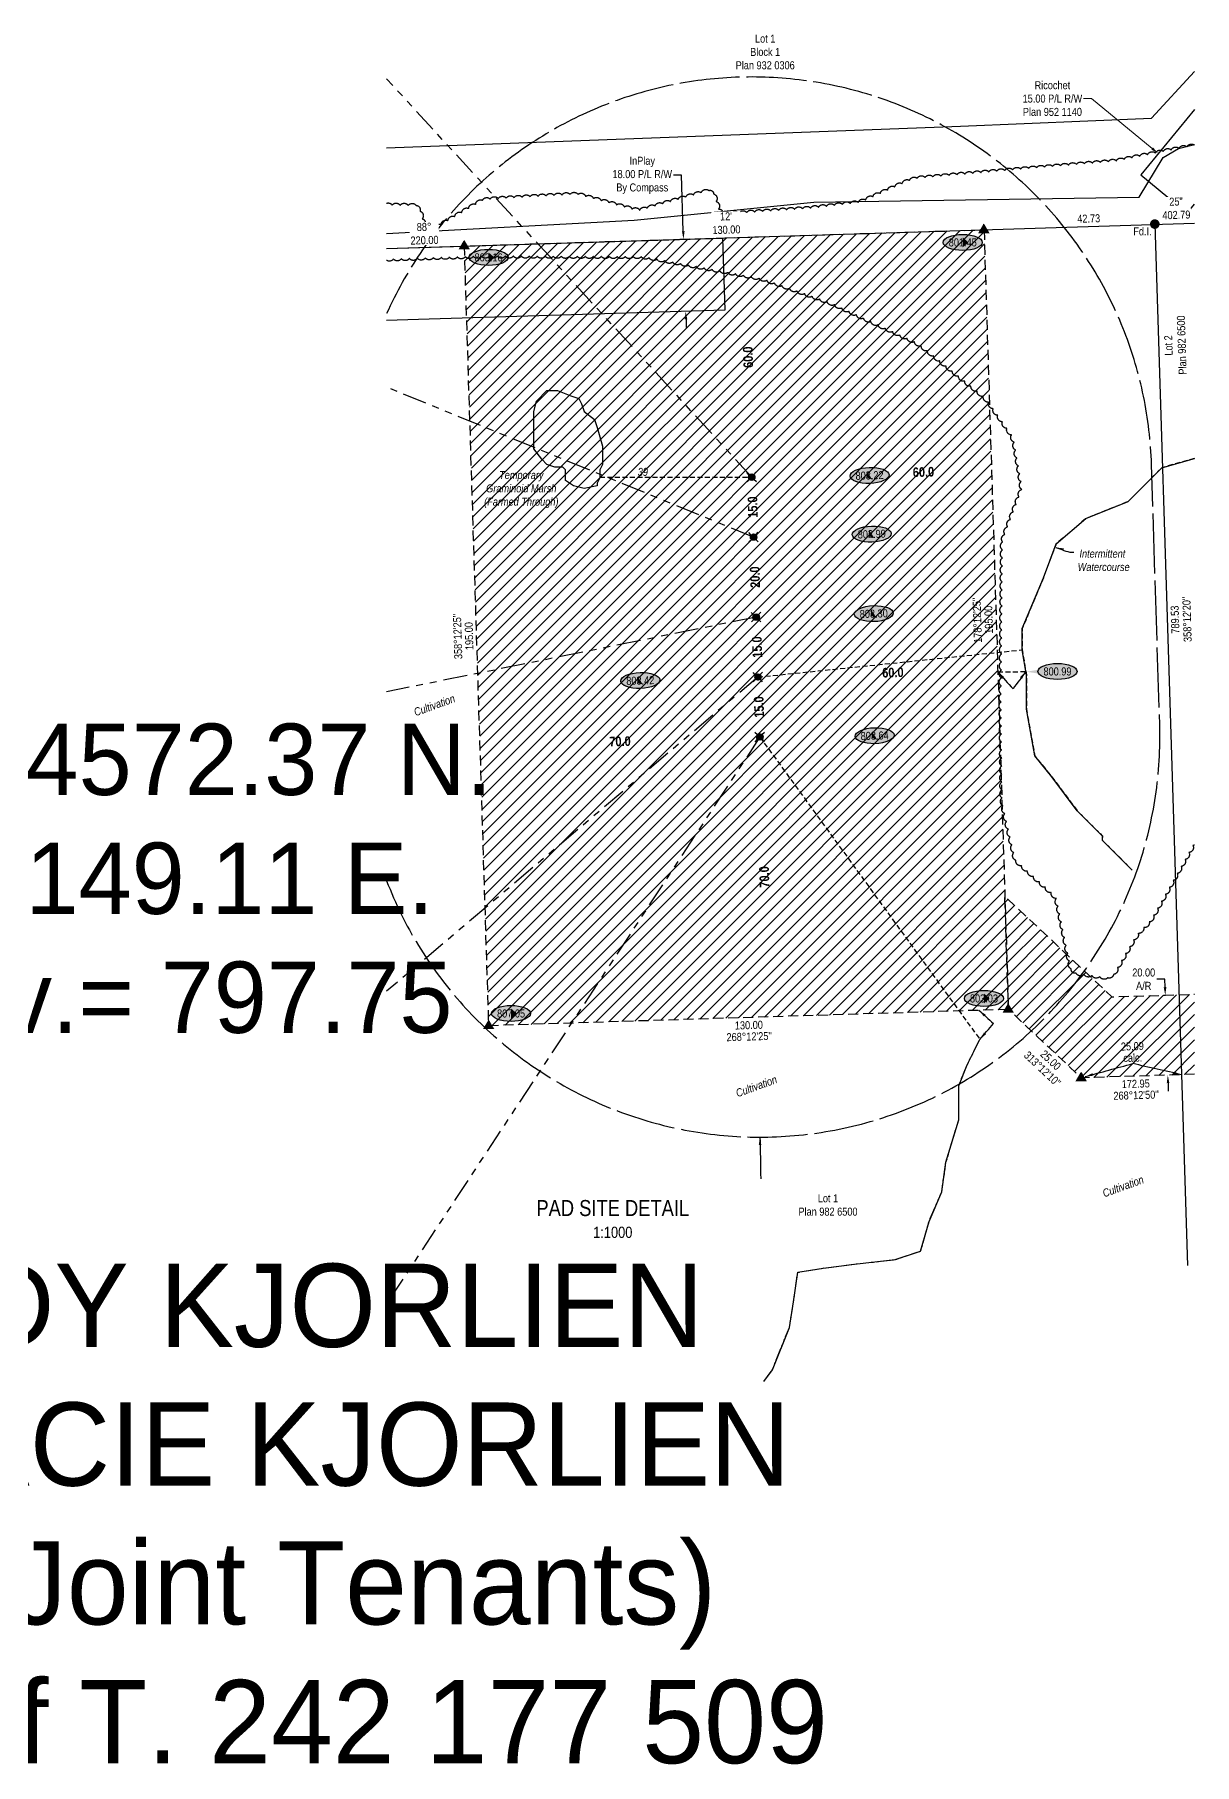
# Model space of a CAD drawing. Extents: x 628514 to 641832, y 5899000 to 5905480.
# Drawn here: x 638303 to 639753, y 5903304 to 5905466 of the extents above; entities that cross this region are included whole.
import ezdxf
from ezdxf.enums import TextEntityAlignment as Align

# ---------------------------------------------------------------- set-up
doc = ezdxf.new("R2018")
doc.units = 0
doc.header["$LTSCALE"] = 5
doc.header["$PDSIZE"] = 0.5
for name, pattern in [('0', [1, 1, 0]), ('foc-ACCESSROAD', [3.75, 2.5, -1.25]), ('foc-BUFFER', [16.75, 15, -1.75]), ('foc-DRILLPATH', [14.75, 6, -1.75, 1.75, -1.75, 1.75, -1.75]), ('foc-TIELINE', [1.875, 1.25, -0.625]), ('foc-TOPO-ephemeral', [6.25, 3.125, -0.625, 0.625, -0.625, 0.625, -0.625])]:
    doc.linetypes.add(name, pattern=pattern)
doc.layers.get('Defpoints').update_dxf_attribs({"color": 9})
for name, color, linetype in [('AS-FENCE', 48, 'foc-FENCE'), ('AS-OWNER', 7, 'Continuous'), ('AUX-BUFFER', 7, 'foc-BUFFER'), ('C-AR', 13, 'foc-ACCESSROAD'), ('C-RW', 13, 'Continuous'), ('C-WS', 13, 'foc-ACCESSROAD'), ('DETAIL-T', 7, 'Continuous'), ('F-RW', 190, 'Continuous'), ('L-BD', 7, 'Continuous'), ('L-BD1', 253, 'Continuous'), ('L-MON', 1, 'Continuous'), ('L-TITLEDB', 4, 'Continuous'), ('L-TITLEDB-T', 4, 'Continuous'), ('P-ELEVATION', 7, 'Continuous'), ('P-PDRILLPATH', 12, 'foc-DRILLPATH'), ('P-PROPOSED-EXISTING-H', 59, 'Continuous'), ('P-TXT', 4, 'Continuous'), ('T-BUSH', 110, '0'), ('T-DRAW', 143, 'foc-TOPO-ephemeral'), ('T-TIE', 201, 'foc-TIELINE'), ('T-WATER-T', 170, 'Continuous'), ('WATERCOURSE', 146, 'foc-TIELINE'), ('WETLAND', 143, 'Continuous'), ('WETLAND-T', 146, 'Continuous')]:
    doc.layers.add(name, color=color, linetype=linetype)
for name, color, linetype, lineweight in [('F-RW-T', 190, 'Continuous', 9), ('T-TEXT', 48, 'Continuous', 18), ('T-TIE-T', 201, 'Continuous', 18)]:
    doc.layers.add(name, color=color, linetype=linetype, lineweight=lineweight)
doc.layers.add('P-75m DRAINAGE AREA', color=7, linetype='Continuous', true_color=0xf1f8f1)
doc.styles.add('80', font='ARIALN.TTF', dxfattribs={"height": 10})
doc.styles.add('80CG', font='ARIALN.TTF', dxfattribs={"height": 10})
doc.styles.add('80L', font='ARIALN.TTF', dxfattribs={"height": 10})
doc.styles.add('80LS', font='ARIALNI.TTF', dxfattribs={"height": 10})
doc.styles.add('BOLD', font='ARIALNB.TTF')
doc.styles.add('foc-LtypeFont', font='ARIALN.TTF', dxfattribs={"height": 7.35})
doc.styles.get("Standard").update_dxf_attribs({"font": 'ARIALN.TTF'})
doc.linetypes.add('foc-FENCE', pattern='A,10,-1,["X",foc-LtypeFont,S=0.2,R=0,X=-0.625,Y=-0.75],-1.24', length=12.24)
doc.linetypes.add('foc-TOPO-flowdirection-NOLINE', pattern='A,0,[">",foc-LtypeFont,S=0.3,R=0,X=0,Y=-0.945],-20,[">",foc-LtypeFont,S=0.3,R=0,X=0,Y=-0.945],0', length=20)
doc.dimstyles.new('CG2011', dxfattribs={"dimscale": 5, "dimtxt": 9, "dimasz": 2, "dimexe": 0.2, "dimexo": 0.0625, "dimgap": 0.5, "dimtad": 0, "dimtih": 1, "dimtoh": 1, "dimzin": 0, "dimdsep": 46, "dimtxsty": '80CG', "dimcen": 0.1, "dimse1": 1, "dimse2": 1, "dimclrd": 256, "dimclrt": 256, "dimaunit": 1, "dimadec": 4, "dimazin": 0, "dimtfac": 0.06, "dimtofl": 0, "dimtmove": 0, "dimatfit": 1, "dimfxl": 0.2, "dimtolj": 1, "dimtzin": 0, "dimlwd": -1, "dimarcsym": 0})
doc.dimstyles.new('Compass 5 000', dxfattribs={"dimscale": 5, "dimtxt": 9, "dimasz": 2, "dimexe": 0.2, "dimexo": 0.0625, "dimgap": 0.5, "dimtad": 0, "dimtih": 1, "dimtoh": 1, "dimzin": 0, "dimdsep": 46, "dimtxsty": '80CG', "dimcen": 0.1, "dimse1": 1, "dimse2": 1, "dimclrd": 256, "dimclrt": 256, "dimaunit": 1, "dimadec": 4, "dimazin": 0, "dimtfac": 0.06, "dimtofl": 0, "dimtmove": 0, "dimatfit": 1, "dimfxl": 0.2, "dimtolj": 1, "dimtzin": 0, "dimlwd": -1, "dimarcsym": 0})
pattern_1 = [(45, (-645.755, -15.51), (-7.855450002, 7.855450002), [])]

# ---------------------------------------------------------------- blocks, each defined once
blk = doc.blocks.new('*U47')
h = blk.add_hatch(color=59)
edge = h.paths.add_edge_path()
edge.add_line((-51.5, -37), (51.5, -37))
edge.add_arc((51.5, -31), 6, 270, 360)
edge.add_line((57.5, -31), (57.5, 29.5))
edge.add_arc((51.5, 29.5), 6, 0, 90)
edge.add_line((51.5, 35.5), (-51.5, 35.5))
edge.add_arc((-51.5, 29.5), 6, 90, 180)
edge.add_line((-57.5, 29.5), (-57.5, -31))
edge.add_arc((-51.5, -31), 6, 180, 270)
at = {"color": 1, "flags": 128}
blk.add_lwpolyline([(-51.5, -37, 3, 3, 0), (51.5, -37, 3, 3, 0.414214), (57.5, -31, 3, 3, 0), (57.5, 29.5, 3, 0, 0.414214), (51.5, 35.5, 0, 0, 0), (-51.5, 35.5, 0, 0, 0.414214), (-57.5, 29.5, 0, 0, 0), (-57.5, -31, 0, 3, 0.414214)], format="xyseb", close=True, dxfattribs=at)
blk.add_lwpolyline([(-38.3, -25.6, 0, 7.5, 0), (0, 0, 0, 0, 0)], format="xyseb", dxfattribs=at)
at = {"color": 1, "lineweight": 30, "flags": 104}
blk.add_attdef('ENTER_TEXT', text='', height=10, dxfattribs=at).set_placement((-0.3, 0), align=Align.MIDDLE_CENTER)
blk = doc.blocks.new('fdia')
at = {"color": 255, "const_width": 1}
blk.add_lwpolyline([(-0.5, 0, 1), (0.5, 0, 1)], format="xyb", close=True, dxfattribs=at)
blk = doc.blocks.new('Fdiaa')
blk.add_blockref('fdia', (0, 0))
blk = doc.blocks.new('fdib')
at = {"color": 1, "const_width": 1.6}
blk.add_lwpolyline([(-0.4, 0, 1), (0.4, 0, 1)], format="xyb", close=True, dxfattribs=at)
at = {"color": 1}
blk.add_circle((0, 0), 0.8, dxfattribs=at)
blk = doc.blocks.new('Fdibb')
blk.add_blockref('fdib', (0, 0))
blk = doc.blocks.new('fdicc')
for name in ['Fdibb', 'Fdiaa']:
    blk.add_blockref(name, (0, 0))
blk = doc.blocks.new('FDI')
blk.add_blockref('fdicc', (0, 0))
blk = doc.blocks.new('TRIA')
blk.add_hatch(color=255).paths.add_polyline_path([(-0.04, 1.52), (-1.47, -0.87), (1.39, -0.87)])
blk = doc.blocks.new('TRIAA')
blk.add_blockref('TRIA', (0, 0))
blk = doc.blocks.new('TRIB')
at = {"color": 1}
blk.add_lwpolyline([(-1.12, -0.67), (-0.04, 1.13), (1.04, -0.67)], close=True, dxfattribs=at)
blk = doc.blocks.new('TRIBB')
blk.add_blockref('TRIB', (0, 0))
blk = doc.blocks.new('TRICC')
for name in ['TRIAA', 'TRIBB']:
    blk.add_blockref(name, (0, 0))
blk = doc.blocks.new('plspike')
blk.add_blockref('TRICC', (0, 0))
blk = doc.blocks.new('*U54')
at = {"layer": 'P-ELEVATION'}
h = blk.add_hatch(color=111, dxfattribs=at)
h.dxf.hatch_style = 1
edge = h.paths.add_edge_path()
edge.add_ellipse((0, 0), major_axis=(-24.4, 0), ratio=0.410256, start_angle=0, end_angle=360)
at = {"layer": 'P-ELEVATION', "color": 7, "flags": 128}
blk.add_lwpolyline([(0, 0, 12.5, 0, 0), (7.1, 0.1, 0, 0, 0)], format="xyseb", dxfattribs=at)
at = {"layer": 'P-ELEVATION', "color": 7}
blk.add_ellipse((0, 0), major_axis=(-24.4, 0), ratio=0.410256, dxfattribs=at)
at = {"layer": 'P-ELEVATION', "style": '80'}
blk.add_attdef('ELEVATION', text='', height=10, dxfattribs=at).set_placement((0, 0), align=Align.MIDDLE_CENTER)
blk = doc.blocks.new('*U55')
at = {"layer": 'P-ELEVATION'}
h = blk.add_hatch(color=111, dxfattribs=at)
h.dxf.hatch_style = 1
edge = h.paths.add_edge_path()
edge.add_ellipse((0, 0), major_axis=(-24.4, 0), ratio=0.410256, start_angle=0, end_angle=360)
at = {"layer": 'P-ELEVATION', "color": 7, "flags": 128}
blk.add_lwpolyline([(0, 0, 12.5, 0, 0), (-38.9, -0.4, 0, 0, 0)], format="xyseb", dxfattribs=at)
at = {"layer": 'P-ELEVATION', "color": 7}
blk.add_ellipse((0, 0), major_axis=(-24.4, 0), ratio=0.410256, dxfattribs=at)
at = {"layer": 'P-ELEVATION', "style": '80'}
blk.add_attdef('ELEVATION', text='', height=10, dxfattribs=at).set_placement((0, 0), align=Align.MIDDLE_CENTER)
blk = doc.blocks.new('*D56')
at = {"layer": 'Defpoints', "color": 0, "transparency": 16777216}
for p in [(639715.5, 5904265.6), (639716.3, 5904265.6), (639718.6, 5904165.7)]:
    blk.add_point(p, dxfattribs=at)
at = {"layer": 'P-TXT', "transparency": 16777216}
for p, q in [((639715.7, 5904285.6), (639705.7, 5904285.6)), ((639716, 5904275.6), (639715.7, 5904285.6)), ((639719.7, 5904155.7), (639720, 5904145.7))]:
    blk.add_line(p, q, dxfattribs=at)
for points in [[(639717.6, 5904275.7), (639714.3, 5904275.6), (639716.3, 5904265.6)], [(639721.4, 5904155.8), (639718.1, 5904155.7), (639719.4, 5904165.7)]]:
    blk.add_solid(points, dxfattribs=at)
at = {"layer": 'P-TXT', "transparency": 16777216, "insert": (639689.3, 5904285.6), "char_height": 10, "attachment_point": 5, "style": '80CG'}
blk.add_mtext('\\A1;20.00\\PA/R', dxfattribs=at)
blk = doc.blocks.new('*U57')
at = {"layer": 'P-ELEVATION'}
h = blk.add_hatch(color=111, dxfattribs=at)
h.dxf.hatch_style = 1
edge = h.paths.add_edge_path()
edge.add_ellipse((0, 0), major_axis=(-24.4, 0), ratio=0.410256, start_angle=0, end_angle=360)
at = {"layer": 'P-ELEVATION', "color": 7, "flags": 128}
blk.add_lwpolyline([(0, 0, 12.5, 0, 0), (-4, -2.4, 0, 0, 0)], format="xyseb", dxfattribs=at)
at = {"layer": 'P-ELEVATION', "color": 7}
blk.add_ellipse((0, 0), major_axis=(-24.4, 0), ratio=0.410256, dxfattribs=at)
at = {"layer": 'P-ELEVATION', "style": '80'}
blk.add_attdef('ELEVATION', text='', height=10, dxfattribs=at).set_placement((0, 0), align=Align.MIDDLE_CENTER)
blk = doc.blocks.new('*U65')
h = blk.add_hatch(color=254)
edge = h.paths.add_edge_path()
edge.add_line((-34, -28.5), (34, -28.5))
edge.add_arc((34, -22.5), 6, 270, 360)
edge.add_line((40, -22.5), (40, 21))
edge.add_arc((34, 21), 6, 0, 90)
edge.add_line((34, 27), (-34, 27))
edge.add_arc((-34, 21), 6, 90, 180)
edge.add_line((-40, 21), (-40, -22.5))
edge.add_arc((-34, -22.5), 6, 180, 270)
at = {"color": 1, "flags": 128}
blk.add_lwpolyline([(-34, -28.5, 3, 3, 0), (34, -28.5, 3, 3, 0.414214), (40, -22.5, 3, 3, 0), (40, 21, 3, 0, 0.414214), (34, 27, 0, 0, 0), (-34, 27, 0, 0, 0.414214), (-40, 21, 0, 0, 0), (-40, -22.5, 0, 3, 0.414214)], format="xyseb", close=True, dxfattribs=at)
blk.add_lwpolyline([(-18.1, -21.9, 0, 10, 0), (0, 0, 5, 5, 0)], format="xyseb", dxfattribs=at)
at = {"color": 1, "lineweight": 30, "flags": 104}
blk.add_attdef('ENTER_TEXT', text='', height=10, dxfattribs=at).set_placement((-0.3, 0), align=Align.MIDDLE_CENTER)
blk = doc.blocks.new('WC')
at = {"layer": 'L-MON'}
h = blk.add_hatch(color=255, dxfattribs=at)
h.dxf.hatch_style = 1
edge = h.paths.add_edge_path()
edge.add_arc((0, 0), 0.9, 0, 360)
at = {"layer": 'L-MON', "color": 240, "flags": 128}
for points in [[(-0.62, 0.5), (-1.23, 1.12)], [(0.52, 0.61), (1.13, 1.21)], [(-1.18, -1.18), (-0.56, -0.57)], [(1.16, -1.18), (0.56, -0.57)]]:
    blk.add_lwpolyline(points, dxfattribs=at)
at = {"layer": 'L-MON', "color": 240}
for radius in [0.8, 0.373]:
    blk.add_circle((0, 0), radius, dxfattribs=at)
blk = doc.blocks.new('*D72')
at = {"layer": 'C-RW', "transparency": 16777216}
for p, q in [((639111.6, 5905290.2), (639101.6, 5905290.2)), ((639113.7, 5905220.3), (639111.6, 5905290.2)), ((639117.2, 5905110.2), (639117.5, 5905100.2))]:
    blk.add_line(p, q, dxfattribs=at)
for points in [[(639115.4, 5905220.4), (639112.1, 5905220.3), (639114, 5905210.3)], [(639118.8, 5905110.3), (639115.5, 5905110.2), (639116.8, 5905120.2)]]:
    blk.add_solid(points, dxfattribs=at)
at = {"layer": 'Defpoints', "color": 0, "transparency": 16777216}
for p in [(639107.6, 5905210.1), (639110.4, 5905120), (639116.8, 5905120.2)]:
    blk.add_point(p, dxfattribs=at)
at = {"layer": 'C-RW', "transparency": 16777216, "insert": (639062.5, 5905290.2), "char_height": 10, "attachment_point": 5, "style": '80CG'}
blk.add_mtext('\\A1;InPlay\\P18.00 P/L R/W\\PBy Compass', dxfattribs=at)

msp = doc.modelspace()

# ---------------------------------------------------------------- hatches: boundary and pattern name
at = {"layer": 'P-PROPOSED-EXISTING-H', "true_color": 0xffeebd}
h = msp.add_hatch(dxfattribs=at)
h.set_pattern_fill('ANSI31', color=254, scale=3.498987, style=0)
h.set_pattern_definition(pattern_1)
h.paths.add_polyline_path([(639489.692, 5905222.123), (639520.191, 5904247.883), (638870.697, 5904227.55), (638840.198, 5905201.79)])
h = msp.add_hatch(dxfattribs=at)
h.set_pattern_fill('ANSI31', color=254, scale=3.498987, style=0)
h.set_pattern_definition(pattern_1)
h.paths.add_polyline_path([(639649.525, 5904263.564), (639515.768, 5904389.185), (639520.191, 5904247.883), (639611.263, 5904162.351), (639752.68, 5904166.762), (639752.68, 5904266.782), (639716.607, 5904265.656)])

# ---------------------------------------------------------------- linework, layer by layer
at = {"layer": 'AS-FENCE', "flags": 128}
for points in [[(638742.972, 5905324.444), (639460.448, 5905351.726), (639699.048, 5905361.386), (639752.68, 5905419.797)], [(638742.972, 5905217.642), (639052.278, 5905234.146), (639277.088, 5905256.541), (639683.483, 5905262.761), (639713.568, 5905312.436), (639732.978, 5905323.501), (639752.68, 5905328.564)]]:
    msp.add_lwpolyline(points, dxfattribs=at)
at = {"layer": 'AUX-BUFFER', "color": 251, "linetype": 'foc-BUFFER', "flags": 128}
msp.add_lwpolyline([(638742.972, 5904408.551, 0.8445143), (639709.286, 5904604.031), (639699.086, 5904928.701, 0.79604044), (638742.972, 5905117.291, 0.79604044)], format="xyb", dxfattribs=at)
at = {"layer": 'C-AR', "flags": 128}
msp.add_lwpolyline([(639752.68, 5904166.762), (639611.263, 5904162.351), (639520.191, 5904247.883), (639515.768, 5904389.185), (639649.525, 5904263.564), (639716.607, 5904265.656), (639716.607, 5904265.656), (639752.68, 5904266.782)], dxfattribs=at)
at = {"layer": 'C-RW', "flags": 128}
msp.add_lwpolyline([(638742.972, 5905198.732), (638840.198, 5905201.79), (639162.802, 5905211.837), (639165.608, 5905121.728), (638796.326, 5905110.239), (638742.972, 5905108.561)], dxfattribs=at)
at = {"layer": 'C-WS', "flags": 128}
msp.add_lwpolyline([(639489.692, 5905222.123), (639520.191, 5904247.883), (638870.697, 5904227.55), (638840.198, 5905201.79)], close=True, dxfattribs=at)
at = {"layer": 'F-RW', "flags": 128}
msp.add_lwpolyline([(639752.68, 5905372.219), (639685.519, 5905290.718), (639743.431, 5905243.049), (639752.68, 5905254.279)], dxfattribs=at)
at = {"layer": 'F-RW-T'}
for p, q in [((639624.239, 5905386.02), (639614.242, 5905386.02)), ((639699.793, 5905323.76), (639624.239, 5905386.02))]:
    msp.add_line(p, q, dxfattribs=at)
msp.add_solid([(639700.852, 5905325.046), (639698.733, 5905322.474), (639707.508, 5905317.402)], dxfattribs=at)
at = {"layer": 'L-TITLEDB', "flags": 128}
for points in [[(638742.972, 5905198.746), (639752.68, 5905230.356)], [(639703.168, 5905229.206), (639744.085, 5903927.966)]]:
    msp.add_lwpolyline(points, dxfattribs=at)
at = {"layer": 'P-75m DRAINAGE AREA', "flags": 128}
msp.add_lwpolyline([(639489.692, 5905222.123), (639489.473, 5905229.109)], dxfattribs=at)
at = {"layer": 'P-PDRILLPATH', "flags": 128}
for points in [[(639199.333, 5904913.001), (638742.972, 5905410.824)], [(639201.683, 5904838.041), (638742.972, 5905025.321)], [(639204.868, 5904738.101), (638742.972, 5904644.767)], [(639207.158, 5904663.196), (638742.972, 5904270.472)], [(639209.533, 5904588.331), (638742.972, 5903880.114)]]:
    msp.add_lwpolyline(points, dxfattribs=at)
at = {"layer": 'T-BUSH', "flags": 128}
for points in [[(638742.972, 5905255.338, -0.33279033), (638749.878, 5905252.933, -0.52056705), (638759.874, 5905252.757, -0.52056705), (638769.869, 5905252.581, -0.52056705), (638779.865, 5905252.405, -0.52056705), (638784.683, 5905245.438, -0.52056705), (638787.5, 5905235.846, -0.52056705), (638790.317, 5905226.254, -0.52056705), (638793.812, 5905218.377, -0.52056705), (638802.426, 5905223.451, -0.52056705), (638811.039, 5905228.525, -0.52056705), (638819.653, 5905233.599, -0.52056705), (638828.267, 5905238.673, -0.52056705), (638836.881, 5905243.747, -0.52056705), (638845.494, 5905248.821, -0.52056705), (638854.108, 5905253.895, -0.52056705), (638862.722, 5905258.969, -0.52056705), (638872.417, 5905260.486, -0.52056705), (638882.397, 5905261.065, -0.52056705), (638892.377, 5905261.644, -0.52056705), (638902.358, 5905262.223, -0.52056705), (638912.338, 5905262.802, -0.52056705), (638922.318, 5905263.381, -0.52056705), (638932.299, 5905263.96, -0.52056705), (638942.279, 5905264.538, -0.52056705), (638952.259, 5905265.117, -0.52056705), (638962.24, 5905265.696, -0.52056705), (638972.22, 5905266.275, -0.52056705), (638982.154, 5905266.406, -0.52056705), (638991.799, 5905263.777, -0.52056705), (639001.444, 5905261.148, -0.52056705), (639011.089, 5905258.519, -0.52056705), (639020.734, 5905255.89, -0.52056705), (639030.38, 5905253.26, -0.52056705), (639040.025, 5905250.631, -0.52056705), (639049.67, 5905248.002, -0.52056705), (639059.309, 5905246.374, -0.52056705), (639068.918, 5905249.131, -0.52056705), (639078.527, 5905251.889, -0.52056705), (639088.136, 5905254.647, -0.52056705), (639097.745, 5905257.404, -0.52056705), (639107.355, 5905260.162, -0.52056705), (639116.964, 5905262.92, -0.52056705), (639126.573, 5905265.678, -0.52056705), (639136.182, 5905268.435, -0.52056705), (639145.792, 5905271.193, -0.52056705), (639151.706, 5905266.989, -0.52056705), (639154.808, 5905257.485, -0.52056705), (639157.911, 5905247.981, -0.52056705), (639163.188, 5905241.699, -0.52056705), (639173.163, 5905242.372, -0.52056705), (639183.137, 5905243.045, -0.52056705), (639193.112, 5905243.718, -0.52056705), (639203.086, 5905244.391, -0.52056705), (639213.061, 5905245.064, -0.52056705), (639223.035, 5905245.737, -0.52056705), (639233.009, 5905246.41, -0.52056705), (639242.984, 5905247.083, -0.52056705), (639252.958, 5905247.756, -0.52056705), (639262.933, 5905248.429, -0.52056705), (639272.903, 5905249.142, -0.52056705), (639282.832, 5905250.309, -0.52056705), (639292.761, 5905251.475, -0.52056705), (639302.69, 5905252.641, -0.52056705), (639312.619, 5905253.808, -0.52056705), (639322.548, 5905254.974, -0.52056705), (639332.476, 5905256.141, -0.52056705), (639341.815, 5905259.45, -0.52056705), (639350.939, 5905263.534, -0.52056705), (639360.064, 5905267.619, -0.52056705), (639369.189, 5905271.703, -0.52056705), (639378.313, 5905275.788, -0.52056705), (639387.438, 5905279.872, -0.52056705), (639396.563, 5905283.957, -0.52056705), (639406.077, 5905286.542, -0.52056705), (639416.036, 5905287.418, -0.52056705), (639425.994, 5905288.294, -0.52056705), (639435.953, 5905289.17, -0.52056705), (639445.912, 5905290.046, -0.52056705), (639455.87, 5905290.922, -0.52056705), (639465.829, 5905291.798, -0.52056705), (639475.788, 5905292.675, -0.52056705), (639485.746, 5905293.551, -0.52056705), (639495.705, 5905294.427, -0.52056705), (639505.663, 5905295.303, -0.52056705), (639515.622, 5905296.179, -0.52056705), (639525.581, 5905297.055, -0.52056705), (639535.539, 5905297.931, -0.52056705), (639545.5, 5905298.784, -0.52056705), (639555.462, 5905299.617, -0.52056705), (639565.425, 5905300.451, -0.52056705), (639575.387, 5905301.285, -0.52056705), (639585.349, 5905302.119, -0.52056705), (639595.311, 5905302.952, -0.52056705), (639605.274, 5905303.786, -0.52056705), (639615.236, 5905304.62, -0.52056705), (639625.198, 5905305.454, -0.52056705), (639635.161, 5905306.287, -0.52056705), (639645.123, 5905307.121, -0.52056705), (639655.058, 5905308.143, -0.52056705), (639664.86, 5905310.11, -0.52056705), (639674.662, 5905312.076, -0.52056705), (639684.464, 5905314.043, -0.52056705), (639694.266, 5905316.009, -0.52056705), (639704.067, 5905317.976, -0.52056705), (639713.869, 5905319.942, -0.52056705), (639723.671, 5905321.909, -0.52056705), (639733.481, 5905323.832, -0.52056705), (639743.308, 5905325.67, -0.48930083), (639752.68, 5905327.911, -0.48930083)], [(639752.68, 5904453.185, -0.07989012), (639750.806, 5904452.692, -0.52056705), (639745.897, 5904443.984, -0.52056705), (639740.988, 5904435.275, -0.52056705), (639736.078, 5904426.566, -0.52056705), (639731.169, 5904417.857, -0.52056705), (639726.26, 5904409.148, -0.52056705), (639721.351, 5904400.44, -0.52056705), (639716.442, 5904391.731, -0.52056705), (639711.533, 5904383.022, -0.52056705), (639706.624, 5904374.313, -0.52056705), (639701.715, 5904365.604, -0.52056705), (639696.302, 5904357.273, -0.52056705), (639689.319, 5904350.119, -0.52056705), (639682.336, 5904342.966, -0.52056705), (639676.651, 5904334.825, -0.52056705), (639671.621, 5904326.185, -0.52056705), (639666.591, 5904317.545, -0.52056705), (639661.561, 5904308.906, -0.52056705), (639656.531, 5904300.266, -0.52056705), (639651.502, 5904291.626, -0.52056705), (639644.337, 5904287.408, -0.52056705), (639634.443, 5904288.842, -0.52056705), (639624.549, 5904290.276, -0.52056705), (639614.656, 5904291.71, -0.52056705), (639604.762, 5904293.143, -0.52056705), (639598.613, 5904298.562, -0.52056705), (639596.567, 5904308.348, -0.52056705), (639594.521, 5904318.133, -0.52056705), (639592.475, 5904327.919, -0.52056705), (639590.429, 5904337.704, -0.52056705), (639588.383, 5904347.49, -0.52056705), (639586.337, 5904357.275, -0.52056705), (639584.291, 5904367.061, -0.52056705), (639582.245, 5904376.846, -0.52056705), (639580.199, 5904386.632, -0.52056705), (639573.766, 5904393.906, -0.52056705), (639566.363, 5904400.625, -0.52056705), (639558.961, 5904407.344, -0.52056705), (639551.559, 5904414.063, -0.52056705), (639544.156, 5904420.782, -0.52056705), (639536.754, 5904427.501, -0.52056705), (639529.351, 5904434.22, -0.52056705), (639526.888, 5904443.839, -0.52056705), (639524.629, 5904453.577, -0.52056705), (639522.369, 5904463.316, -0.52056705), (639520.11, 5904473.054, -0.52056705), (639517.851, 5904482.793, -0.52056705), (639515.592, 5904492.531, -0.52056705), (639513.332, 5904502.27, -0.52056705), (639512.225, 5904512.145, -0.52056705), (639512.134, 5904522.142, -0.52056705), (639512.042, 5904532.139, -0.52056705), (639511.951, 5904542.135, -0.52056705), (639511.859, 5904552.132, -0.52056705), (639511.768, 5904562.129, -0.52056705), (639511.676, 5904572.125, -0.52056705), (639511.585, 5904582.122, -0.52056705), (639511.493, 5904592.119, -0.52056705), (639511.402, 5904602.116, -0.52056705), (639511.31, 5904612.112, -0.52056705), (639511.219, 5904622.109, -0.52056705), (639511.127, 5904632.106, -0.52056705), (639511.17, 5904642.102, -0.52056705), (639511.264, 5904652.099, -0.52056705), (639511.358, 5904662.096, -0.52056705), (639511.452, 5904672.092, -0.52056705), (639511.546, 5904682.089, -0.52056705), (639511.64, 5904692.086, -0.52056705), (639511.734, 5904702.082, -0.52056705), (639511.828, 5904712.079, -0.52056705), (639511.922, 5904722.076, -0.52056705), (639512.015, 5904732.072, -0.52056705), (639512.109, 5904742.069, -0.52056705), (639512.203, 5904752.066, -0.52056705), (639512.297, 5904762.062, -0.52056705), (639512.391, 5904772.059, -0.52056705), (639512.485, 5904782.056, -0.52056705), (639512.579, 5904792.052, -0.52056705), (639512.673, 5904802.049, -0.52056705), (639512.766, 5904812.046, -0.52056705), (639512.86, 5904822.042, -0.52056705), (639512.954, 5904832.039, -0.52056705), (639515.667, 5904841.543, -0.52056705), (639519.212, 5904850.89, -0.52056705), (639522.758, 5904860.237, -0.52056705), (639526.303, 5904869.585, -0.52056705), (639529.849, 5904878.932, -0.52056705), (639533.395, 5904888.279, -0.52056705), (639536.94, 5904897.626, -0.52056705), (639536.027, 5904907.4, -0.52056705), (639534.316, 5904917.249, -0.52056705), (639532.605, 5904927.099, -0.52056705), (639530.893, 5904936.948, -0.52056705), (639529.182, 5904946.798, -0.52056705), (639527.471, 5904956.647, -0.52056705), (639524.059, 5904965.795, -0.52056705), (639518.327, 5904973.985, -0.52056705), (639512.594, 5904982.175, -0.52056705), (639506.861, 5904990.365, -0.52056705), (639501.128, 5904998.555, -0.52056705), (639495.395, 5905006.745, -0.52056705), (639488.829, 5905014.16, -0.52056705), (639481.068, 5905020.461, -0.52056705), (639473.306, 5905026.762, -0.52056705), (639465.545, 5905033.063, -0.52056705), (639457.783, 5905039.364, -0.52056705), (639450.022, 5905045.665, -0.52056705), (639442.261, 5905051.965, -0.52056705), (639434.499, 5905058.266, -0.52056705), (639426.738, 5905064.567, -0.52056705), (639418.976, 5905070.868, -0.52056705), (639411.215, 5905077.169, -0.52056705), (639402.678, 5905082.23, -0.52056705), (639393.614, 5905086.448, -0.52056705), (639384.551, 5905090.666, -0.52056705), (639375.487, 5905094.884, -0.52056705), (639366.423, 5905099.103, -0.52056705), (639357.36, 5905103.321, -0.52056705), (639348.296, 5905107.539, -0.52056705), (639339.233, 5905111.757, -0.52056705), (639330.169, 5905115.975, -0.52056705), (639321.105, 5905120.194, -0.52056705), (639312.042, 5905124.412, -0.52056705), (639302.978, 5905128.63, -0.52056705), (639293.713, 5905132.355, -0.52056705), (639284.291, 5905135.696, -0.52056705), (639274.869, 5905139.038, -0.52056705), (639265.446, 5905142.379, -0.52056705), (639256.024, 5905145.721, -0.52056705), (639246.602, 5905149.063, -0.52056705), (639237.18, 5905152.404, -0.52056705), (639227.758, 5905155.746, -0.52056705), (639218.336, 5905159.087, -0.52056705), (639208.716, 5905161.694, -0.52056705), (639198.889, 5905163.528, -0.52056705), (639189.061, 5905165.363, -0.52056705), (639179.234, 5905167.197, -0.52056705), (639169.407, 5905169.031, -0.52056705), (639159.579, 5905170.865, -0.52056705), (639149.752, 5905172.699, -0.52056705), (639139.924, 5905174.534, -0.52056705), (639130.097, 5905176.368, -0.52056705), (639120.27, 5905178.202, -0.52056705), (639110.442, 5905180.036, -0.52056705), (639100.615, 5905181.87, -0.52056705), (639090.787, 5905183.705, -0.52056705), (639080.96, 5905185.539, -0.52056705), (639071.133, 5905187.373, -0.52056705), (639061.251, 5905188.636, -0.52056705), (639051.254, 5905188.677, -0.52056705), (639041.257, 5905188.718, -0.52056705), (639031.26, 5905188.758, -0.52056705), (639021.263, 5905188.799, -0.52056705), (639011.266, 5905188.839, -0.52056705), (639001.269, 5905188.88, -0.52056705), (638991.272, 5905188.921, -0.52056705), (638981.275, 5905188.961, -0.52056705), (638971.278, 5905189.002, -0.52056705), (638961.281, 5905189.042, -0.52056705), (638951.284, 5905189.083, -0.52056705), (638941.287, 5905189.123, -0.52056705), (638931.29, 5905189.164, -0.52056705), (638921.293, 5905189.205, -0.52056705), (638911.296, 5905189.245, -0.52056705), (638901.299, 5905189.286, -0.52056705), (638891.302, 5905189.326, -0.52056705), (638881.305, 5905189.367, -0.52056705), (638871.308, 5905189.407, -0.52056705), (638861.314, 5905189.241, -0.52056705), (638851.322, 5905188.918, -0.52056705), (638841.33, 5905188.596, -0.52056705), (638831.338, 5905188.273, -0.52056705), (638821.346, 5905187.951, -0.52056705), (638811.354, 5905187.628, -0.52056705), (638801.362, 5905187.306, -0.52056705), (638791.37, 5905186.983, -0.52056705), (638781.378, 5905186.661, -0.52056705), (638771.387, 5905186.338, -0.52056705), (638761.395, 5905186.016, -0.52056705), (638751.403, 5905185.693, -0.41335489), (638742.972, 5905183.911)]]:
    msp.add_lwpolyline(points, format="xyb", dxfattribs=at)
at = {"layer": 'T-DRAW', "flags": 128}
msp.add_lwpolyline([(639214.52, 5903782.699), (639225.19, 5903797.636), (639246.356, 5903850.553), (639251.648, 5903882.303), (639256.94, 5903919.345), (639288.69, 5903924.637), (639331.023, 5903929.928), (639378.648, 5903935.22), (639410.398, 5903945.803), (639420.982, 5903982.845), (639436.857, 5904019.887), (639442.148, 5904056.928), (639458.023, 5904109.845), (639458.023, 5904152.179), (639468.607, 5904178.637), (639484.482, 5904210.387)], dxfattribs=at)
at = {"layer": 'T-DRAW', "linetype": 'foc-TOPO-flowdirection-NOLINE', "flags": 128}
msp.add_lwpolyline([(639214.52, 5903782.699), (639225.19, 5903797.636), (639246.356, 5903850.553), (639251.648, 5903882.303), (639256.94, 5903919.345), (639288.69, 5903924.637), (639331.023, 5903929.928), (639378.648, 5903935.22), (639410.398, 5903945.803), (639420.982, 5903982.845), (639436.857, 5904019.887), (639442.148, 5904056.928), (639458.023, 5904109.845), (639458.023, 5904152.179), (639468.607, 5904178.637), (639484.482, 5904210.387)], dxfattribs=at)
at = {"layer": 'T-TIE'}
for p, q in [((639506.992, 5904669.51), (639541.925, 5904670.064)), ((639209.533, 5904588.331), (639484.482, 5904210.387))]:
    msp.add_line(p, q, dxfattribs=at)
at = {"layer": 'T-TIE', "flags": 128}
for points in [[(639009.554, 5904913.001), (639199.333, 5904913.001)], [(639207.158, 5904663.196), (639537.399, 5904697.221)]]:
    msp.add_lwpolyline(points, dxfattribs=at)
at = {"layer": 'WATERCOURSE', "flags": 128}
msp.add_lwpolyline([(639752.68, 5904936.379), (639712.024, 5904924.764), (639669.69, 5904882.43), (639616.774, 5904861.263), (639579.732, 5904829.513), (639563.857, 5904787.18), (639537.399, 5904723.68), (639537.399, 5904697.221), (639542.69, 5904665.471), (639542.69, 5904623.138), (639553.274, 5904564.929), (639574.44, 5904538.471), (639606.19, 5904496.138), (639637.94, 5904464.388), (639637.94, 5904459.096), (639674.982, 5904422.054)], dxfattribs=at)
at = {"layer": 'WATERCOURSE', "linetype": 'foc-TOPO-flowdirection-NOLINE', "flags": 128}
msp.add_lwpolyline([(639674.982, 5904422.054), (639637.94, 5904459.096), (639637.94, 5904464.388), (639606.19, 5904496.138), (639574.44, 5904538.471), (639553.274, 5904564.929), (639542.69, 5904623.138), (639542.69, 5904665.471), (639537.399, 5904697.221), (639537.399, 5904723.68), (639563.857, 5904787.18), (639579.732, 5904829.513), (639616.774, 5904861.263), (639669.69, 5904882.43), (639712.024, 5904924.764), (639752.68, 5904936.379)], dxfattribs=at)
at = {"layer": 'WETLAND'}
msp.add_lwpolyline([(639006.246, 5904975.034), (639012.861, 5904951.883), (639012.861, 5904938.654), (639012.861, 5904928.732), (639009.554, 5904922.118), (639009.554, 5904912.196), (639006.246, 5904905.581), (639006.246, 5904902.274), (638989.71, 5904898.967), (638976.481, 5904902.274), (638966.559, 5904908.888), (638966.559, 5904922.118), (638963.252, 5904925.425), (638953.33, 5904925.425), (638943.408, 5904928.732), (638936.793, 5904935.347), (638926.871, 5904948.576), (638926.871, 5904965.113), (638926.871, 5904978.342), (638926.871, 5904994.878), (638930.179, 5905008.107), (638943.408, 5905021.337), (638956.637, 5905021.337), (638973.173, 5905014.722), (638983.095, 5905011.415), (638986.403, 5905004.8), (638989.71, 5904994.878), (639002.939, 5904984.956), (639006.246, 5904975.034)], close=True, dxfattribs=at)

# ---------------------------------------------------------------- block references
at = {"layer": 'AS-OWNER'}
ref = msp.add_blockref('*U47', (638026.367, 5903930.091), dxfattribs=at)
lines = msp.add_mtext('KODY KJORLIEN\\PSTACIE KJORLIEN\\P(As Joint Tenants)\\PC. of T. 242 177 509', dxfattribs={"layer": '0', "color": 1, "insert": (638026.367, 5903930.091), "char_height": 104.01542, "attachment_point": 1})
ref.add_attrib('ENTER_TEXT', '', (638026.367, 5903930.091), dxfattribs={"flags": 104}).embed_mtext(lines)
at = {"layer": 'DETAIL-T'}
ref = msp.add_blockref('*U65', (638092.66, 5904605.009), dxfattribs=dict(at, xscale=0.99971059, yscale=0.99971059, zscale=0.99971059))
lines = msp.add_mtext('5904572.37 N.\\P638149.11 E.\\PElev.= 797.75', dxfattribs={"layer": '0', "color": 1, "insert": (638092.66, 5904605.009), "char_height": 89.1769, "attachment_point": 1})
ref.add_attrib('ENTER_TEXT', '', (638092.66, 5904605.009), dxfattribs={"flags": 104}).embed_mtext(lines)
at = {"layer": 'L-BD', "xscale": 0.99971059, "yscale": 0.99971059, "zscale": 0.99971059}
for name, p, values in [('*U54', (639463.114, 5905206.339), {'ELEVATION': '801.45'}), ('*U54', (638870.402, 5905187.628), {'ELEVATION': '803.16'}), ('*U55', (639581.527, 5904670.205), {'ELEVATION': '800.99'}), ('*U54', (639489.627, 5904261.586), {'ELEVATION': '803.03'}), ('*U54', (638898.497, 5904242.8), {'ELEVATION': '807.05'})]:
    msp.add_blockref(name, p, dxfattribs=at).add_auto_attribs(values)
at = {"layer": 'L-BD', "xscale": 0.99971059, "yscale": 0.99971059, "zscale": 0.99971059, "rotation": 1.793055555555549}
for p, values in [((639346.62, 5904915.181), {'ELEVATION': '803.22'}), ((639349.351, 5904841.873), {'ELEVATION': '802.99'}), ((639351.859, 5904742.426), {'ELEVATION': '803.30'}), ((639060.025, 5904658.862), {'ELEVATION': '803.42'}), ((639353.018, 5904589.927), {'ELEVATION': '803.64'})]:
    msp.add_blockref('*U57', p, dxfattribs=at).add_auto_attribs(values)
at = {"layer": 'L-MON'}
for name, p, xscale, yscale, zscale in [('plspike', (639489.678, 5905222.116), 4.998552950000092, 4.998552950000092, 4.998552950000092), ('plspike', (638840.228, 5905201.821), 4.998552950000092, 4.998552950000092, 4.998552950000092), ('WC', (639199.333, 5904913.001), 4.998552950000021, 4.998552950000021, 4.998552950000021), ('WC', (639201.683, 5904838.041), 4.998552950000021, 4.998552950000021, 4.998552950000021), ('WC', (639204.868, 5904738.101), 4.998552950000021, 4.998552950000021, 4.998552950000021), ('WC', (639207.158, 5904663.196), 4.998552950000021, 4.998552950000021, 4.998552950000021), ('WC', (639209.533, 5904588.331), 4.998552950000021, 4.998552950000021, 4.998552950000021), ('plspike', (639520.193, 5904247.946), 4.998552950000092, 4.998552950000092, 4.998552950000092), ('plspike', (638870.703, 5904227.556), 4.998552950000092, 4.998552950000092, 4.998552950000092), ('plspike', (639611.263, 5904162.351), 4.998552950000092, 4.998552950000092, 4.998552950000092)]:
    msp.add_blockref(name, p, dxfattribs=dict(at, xscale=xscale, yscale=yscale, zscale=zscale))

# ---------------------------------------------------------------- texts
at = {"layer": 'DETAIL-T', "color": 3, "insert": (639025.628, 5903985.907), "char_height": 19.99421, "width": 223.79324, "attachment_point": 5, "style": '80CG'}
msp.add_mtext('\\pxqc;PAD SITE DETAIL\\P{\\H0.7x;1:1000}', dxfattribs=at)
at = {"layer": 'F-RW-T', "insert": (639575.167, 5905386.02), "char_height": 9.99711, "attachment_point": 5, "style": '80CG'}
msp.add_mtext('\\A1;Ricochet\\P15.00 P/L R/W\\PPlan 952 1140', dxfattribs=at)
at = {"layer": 'L-BD', "style": '80L'}
for s, height, p in [("358°12'20''", 9.99711, (639743.412, 5904735.405)), ('789.53', 9.9971, (639728.423, 5904734.936))]:
    msp.add_text(s, height=height, rotation=91.7939, dxfattribs=at).set_placement(p, align=Align.MIDDLE)
at = {"layer": 'L-BD1', "color": 3, "style": 'BOLD'}
for s, rotation, p in [('60.0', 91.7931, (639194.641, 5905062.87)), ('60.0', 1.793099, (639413.983, 5904919.47)), ('15.0', 91.7931, (639200.508, 5904875.521)), ('20.0', 91.7931, (639203.275, 5904788.071)), ('15.0', 91.7931, (639206.043, 5904700.621)), ('60.0', 1.793099, (639375.772, 5904668.917)), ('15.0', 91.7931, (639208.333, 5904625.716)), ('70.0', 1.793099, (639034.639, 5904582.855)), ('70.0', 91.7931, (639215.009, 5904413.415))]:
    msp.add_text(s, height=11.9965, rotation=rotation, dxfattribs=at).set_placement(p, align=Align.MIDDLE)
at = {"layer": 'L-BD1', "style": '80L'}
for s, height, rotation, p in [("178°12'25''", 9.99711, 91.7931, (639481.21, 5904734.26)), ("358°12'25''", 9.99711, 91.7931, (638831.716, 5904713.927)), ('195.00', 9.9971, 91.7931, (639495.449, 5904734.706)), ('195.00', 9.9971, 91.7931, (638845.955, 5904714.373)), ("268°12'25''", 9.99711, 1.7931, (639196.187, 5904213.985)), ('130.00', 9.9971, 1.7931, (639195.741, 5904228.224)), ('25.09', 9.9971, 1.7867, (639675.105, 5904201.855)), ("313°12'10''", 9.99711, 316.7967, (639562.775, 5904173.602)), ('25.00', 9.9971, 316.7967, (639573.041, 5904184.533)), ('calc.', 9.9971, 1.7867, (639675.549, 5904187.616)), ('172.95', 9.9971, 1.7867, (639679.333, 5904154.972)), ("268°12'50''", 9.99711, 1.7867, (639679.777, 5904140.733))]:
    msp.add_text(s, height=height, rotation=rotation, dxfattribs=at).set_placement(p, align=Align.MIDDLE)
at = {"layer": 'L-MON', "insert": (639676.252, 5905225.155), "char_height": 9.9971, "attachment_point": 1, "style": '80L'}
msp.add_mtext_dynamic_manual_height_columns('Fd.I.', width=30.4762, gutter_width=50, heights=[0], dxfattribs=at)
at = {"layer": 'L-TITLEDB-T', "insert": (639178.367, 5905466.019), "char_height": 9.99711, "attachment_point": 1, "style": '80L'}
msp.add_mtext_dynamic_manual_height_columns('\\pxqc;Lot 1\\PBlock 1\\PPlan 932 0306', width=75.55663, gutter_width=50, heights=[0], dxfattribs=at)
at = {"layer": 'L-TITLEDB-T', "insert": (639716.408, 5905039.642), "char_height": 9.99711, "width": 75.53476, "attachment_point": 1, "rotation": 91.801061, "style": '80L'}
msp.add_mtext('\\pxqc;Lot 2\\PPlan 982 6500', dxfattribs=at)
at = {"layer": 'L-TITLEDB-T', "insert": (639256.877, 5904016.837), "char_height": 9.99711, "width": 75.53476, "attachment_point": 1, "style": '80L'}
msp.add_mtext('\\pxqc;Lot 1\\PPlan 982 6500', dxfattribs=at)
at = {"layer": 'T-TEXT', "style": '80LS'}
for p in [(638802.672, 5904627.983), (639205.136, 5904151.872), (639663.532, 5904026.775)]:
    msp.add_text('Cultivation', height=9.99711, rotation=20, dxfattribs=at).set_placement(p, align=Align.MIDDLE_CENTER)
at = {"layer": 'T-TIE-T', "insert": (639046.13, 5904924.552), "char_height": 9.99711, "attachment_point": 1, "rotation": 0, "style": '80L'}
msp.add_mtext_dynamic_manual_height_columns('\\pxqc;{\\fArial Narrow|b0|i1|c0|p34;39}', width=34.20641, gutter_width=50, heights=[0], dxfattribs=at)
at = {"layer": 'WETLAND-T', "insert": (638863.1, 5904920.657), "char_height": 9.99711, "attachment_point": 1, "style": '80L'}
msp.add_mtext_dynamic_manual_height_columns('\\pxqc;{\\fArial Narrow|b0|i1|c0|p34;Temporary Graminoid Marsh\\P(Farmed Through)}', width=96.4153, gutter_width=49.986, heights=[0], dxfattribs=at)

# ---------------------------------------------------------------- dimensions: what is measured, and where the dimension line sits
at = {"layer": 'C-RW'}
dim = msp.add_linear_dim(base=(639116.842, 5905120.211), p1=(639107.593, 5905210.118), p2=(639110.396, 5905120.01), angle=271.782024, text='InPlay\\P18.00 P/L R/W\\PBy Compass', dimstyle='Compass 5 000', dxfattribs=at)
dim.commit()
dim.dimension.update_dxf_attribs({"geometry": '*D72', "text_midpoint": (639062.47, 5905290.23), "dimtype": 161})
at = {"layer": 'P-TXT'}
dim = msp.add_linear_dim(base=(639716.291, 5904265.646), p1=(639718.572, 5904165.698), p2=(639715.455, 5904265.62), angle=91.786682, text='20.00\\PA/R', dimstyle='Compass 5 000', dxfattribs=at)
dim.commit()
dim.dimension.update_dxf_attribs({"geometry": '*D56', "text_midpoint": (639689.276, 5904285.637), "dimtype": 161})

# ---------------------------------------------------------------- leaders
at = {"layer": 'AUX-BUFFER', "path_type": 1}
msp.add_leader([(639209.533, 5904088.331), (639210.636, 5904036.166)], dimstyle='CG2011', override={"dimasz": 2, "dimgap": 0.5, "dimtad": 0}, dxfattribs=at)
at = {"layer": 'L-BD1', "path_type": 1}
for points in [[(639616.224, 5904163.997), (639675.583, 5904180.154)], [(639736.592, 5904166.26), (639675.583, 5904180.154)]]:
    msp.add_leader(points, dimstyle='Compass 5 000', override={"dimgap": 0.5, "dimtad": 0}, dxfattribs=at)
at = {"layer": 'T-TIE-T', "path_type": 1}
for points in [[(639506.992, 5904669.51), (639525.928, 5904648.544)], [(639541.925, 5904670.064), (639525.928, 5904648.544)], [(639483.344, 5904246.729), (639501.454, 5904230.294)], [(639484.482, 5904210.387), (639501.454, 5904230.294)]]:
    msp.add_leader(points, dimstyle='Compass 5 000', override={"dimgap": 0.5, "dimtad": 0}, dxfattribs=at)
at = {"layer": 'T-WATER-T', "path_type": 1}
msp.add_leader([(639579.534, 5904825.195), (639599.376, 5904819.224), (639602.066, 5904819.301)], dimstyle='Compass 5 000', override={"dimgap": 0.5, "dimtad": 0}, dxfattribs=at)

# ---------------------------------------------------------------- next in the draw order: texts
at = {"layer": 'L-BD', "char_height": 9.9971, "attachment_point": 2, "rotation": 1.8048, "style": '80L', "bg_fill": 3, "box_fill_scale": 1.1, "bg_fill_color": 256, "bg_fill_transparency": 0}
for s, insert, width in [('25"\\P402.79', (639729.475, 5905262.361), 34.56475), ("12' 130.00", (639166.999, 5905243.864), 34.56475), ('42.73', (639620.387, 5905241.16), 34.56475), ('88° 220.00', (638789.615, 5905230.75), 34.58521)]:
    msp.add_mtext(s, dxfattribs=dict(at, insert=insert, width=width))
at = {"layer": 'T-WATER-T', "insert": (639606.101, 5904822.363), "char_height": 10, "attachment_point": 1, "style": '80L', "bg_fill": 3, "box_fill_scale": 1.15, "bg_fill_color": 256, "bg_fill_true_color": 256, "bg_fill_transparency": 0}
msp.add_mtext_dynamic_manual_height_columns('\\pxqc;{\\fArial Narrow|b0|i1|c0|p34;Intermittent  Watercourse}', width=66.27812, gutter_width=49.986, heights=[0], dxfattribs=at)

# ---------------------------------------------------------------- next in the draw order: block references
at = {"layer": 'L-MON', "xscale": 4.998552950000092, "yscale": 4.998552950000092, "zscale": 4.998552950000092}
msp.add_blockref('FDI', (639703.168, 5905229.206), dxfattribs=at)

doc.saveas('drawing.dxf')
